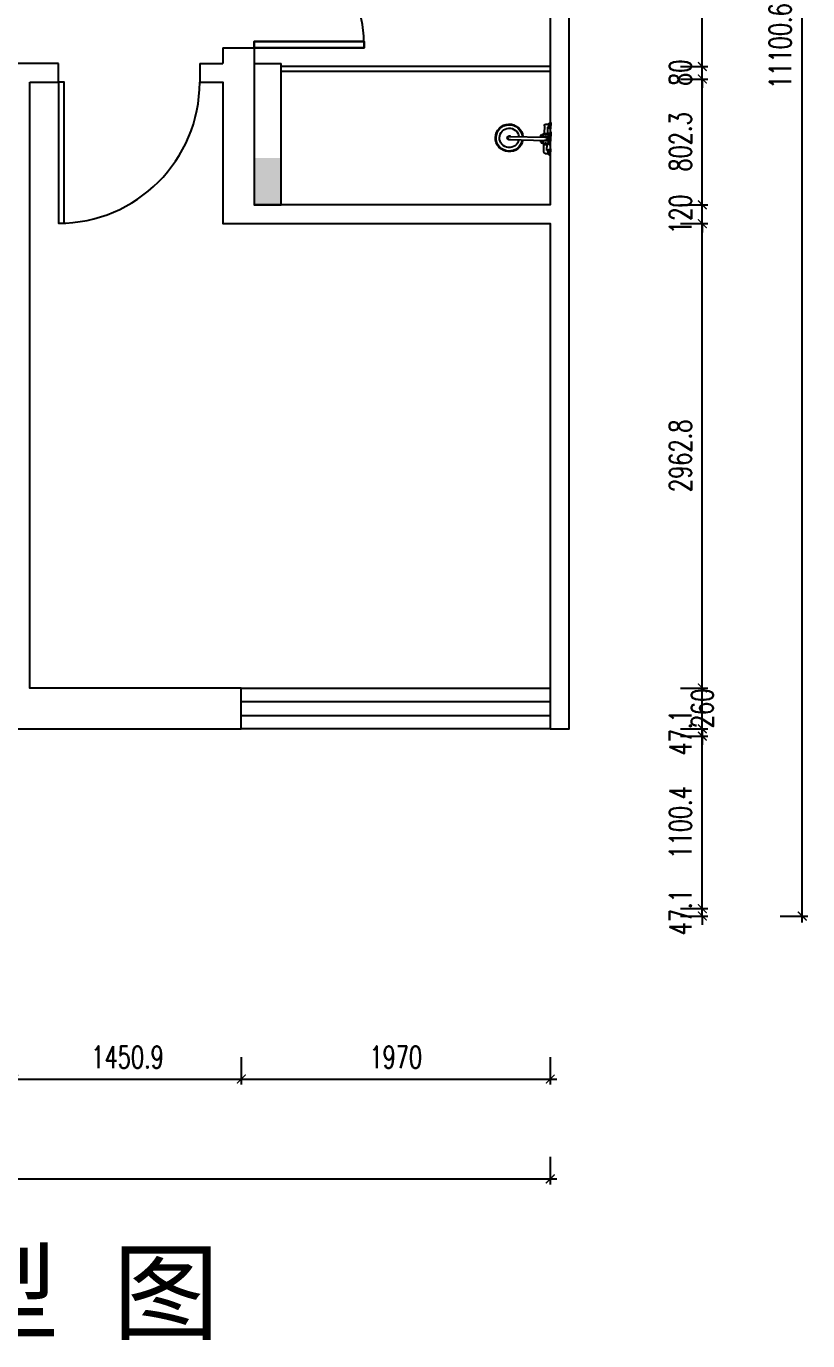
# Model space of a CAD drawing. Header units: millimetres. Extents: x 0 to 28210, y -30658 to 19950.
# Drawn here: x 13613 to 18597, y -30658 to -22272 of the extents above; entities that cross this region are included whole.
import ezdxf

# ---------------------------------------------------------------- set-up
doc = ezdxf.new("R2010")
doc.units = ezdxf.units.MM
doc.header["$LTSCALE"] = 10
doc.header["$MEASUREMENT"] = 0
for name, color, linetype in [('A1-建筑结构墙体', 255, 'ByLayer'), ('A16-建筑墙体填充', 250, 'ByLayer'), ('A2-建筑墙体', 255, 'ByLayer'), ('P-活动家具', 146, 'Continuous'), ('P11-平面尺寸标注', 1, 'ByLayer'), ('P4-平面窗', 1, 'ByLayer'), ('P7-平面门', 2, 'ByLayer'), ('T-图框', 1, 'ByLayer'), ('text', 7, 'ByLayer')]:
    doc.layers.add(name, color=color, linetype=linetype)
doc.styles.add('DIMTEXT', font='simplex.shx', dxfattribs={"width": 0.7, "bigfont": 'gbcbig.shx'})
doc.styles.get("Standard").update_dxf_attribs({"font": 'simplex.shx', "bigfont": 'gbcbig.shx'})
doc.dimstyles.new('Bim', dxfattribs={"dimscale": 25, "dimtxt": 2, "dimasz": 0.8, "dimexe": 0.5, "dimexo": 0.5, "dimgap": 1, "dimtad": 4, "dimdec": 4, "dimrnd": 1, "dimdsep": 46, "dimtxsty": 'DIMTEXT', "dimblk": 'ARCHTICK', "dimcen": 2.5, "dimdle": 0.6, "dimclrd": 1, "dimclre": 1, "dimclrt": 2, "dimadec": 0, "dimazin": 0, "dimtfac": 1, "dimtdec": 4, "dimtix": 1, "dimtmove": 2, "dimatfit": 3, "dimldrblk": 'ARCHTICK', "dimfxl": 0, "dimtolj": 1, "dimtzin": 0, "dimarcsym": 0})
doc.dimstyles.new('Kujiale', dxfattribs={"dimscale": 25, "dimtxt": 2, "dimasz": 0.8, "dimexe": 0.5, "dimexo": 0.5, "dimgap": 1, "dimtad": 1, "dimdec": 4, "dimrnd": 5, "dimdsep": 46, "dimtxsty": 'DIMTEXT', "dimblk": 'ARCHTICK', "dimcen": 2.5, "dimdle": 0.6, "dimclrd": 1, "dimclre": 1, "dimclrt": 2, "dimadec": 0, "dimazin": 0, "dimtfac": 1, "dimtdec": 4, "dimtix": 1, "dimtmove": 2, "dimatfit": 3, "dimldrblk": 'ARCHTICK', "dimfxl": 0, "dimtolj": 1, "dimtzin": 0, "dimarcsym": 0})

# ---------------------------------------------------------------- blocks, each defined once
blk = doc.blocks.new('_ArchTick')
at = {"layer": 'text', "color": 1, "const_width": 0.15}
blk.add_lwpolyline([(-0.5, -0.5), (0.5, 0.5)], dxfattribs=at)
blk = doc.blocks.new('*D114')
at = {"layer": 'Defpoints', "color": 0}
for p in [(8095.3, -29450.9), (16954.7, -29450.9), (16954.7, -29625.9)]:
    blk.add_point(p, dxfattribs=at)
at = {"layer": 'P11-平面尺寸标注', "color": 1, "lineweight": -2}
for p, q in [((8095.3, -29485.9), (8095.3, -29660.9)), ((16954.7, -29485.9), (16954.7, -29660.9)), ((8053.3, -29625.9), (16996.7, -29625.9))]:
    blk.add_line(p, q, dxfattribs=at)
at = {"layer": 'P11-平面尺寸标注', "color": 1, "lineweight": -2, "xscale": 56, "yscale": 56, "zscale": 56, "rotation": 180}
blk.add_blockref('_ArchTick', (8095.3, -29625.9), dxfattribs=at)
at = {"layer": 'P11-平面尺寸标注', "color": 1, "lineweight": -2, "xscale": 56, "yscale": 56, "zscale": 56}
blk.add_blockref('_ArchTick', (16954.7, -29625.9), dxfattribs=at)
at = {"layer": 'P11-平面尺寸标注', "color": 2, "insert": (12525, -29485.9), "char_height": 140, "attachment_point": 5, "style": 'DIMTEXT'}
blk.add_mtext('\\A1;8859.4', dxfattribs=at)
blk = doc.blocks.new('*D117')
at = {"layer": 'Defpoints', "color": 0}
for p in [(18386.7, -16848.3), (18561.7, -16848.3), (18386.7, -27948.9)]:
    blk.add_point(p, dxfattribs=at)
at = {"layer": 'P11-平面尺寸标注', "color": 1, "lineweight": -2}
for p, q in [((18421.7, -16848.3), (18596.7, -16848.3)), ((18561.7, -27990.9), (18561.7, -16806.3)), ((18421.7, -27948.9), (18596.7, -27948.9))]:
    blk.add_line(p, q, dxfattribs=at)
at = {"layer": 'P11-平面尺寸标注', "color": 1, "lineweight": -2, "xscale": 56, "yscale": 56, "zscale": 56}
for p, rotation in [((18561.7, -16848.3), 90), ((18561.7, -27948.9), 270)]:
    blk.add_blockref('_ArchTick', p, dxfattribs=dict(at, rotation=rotation))
at = {"layer": 'P11-平面尺寸标注', "color": 2, "insert": (18421.7, -22398.6), "char_height": 140, "attachment_point": 5, "rotation": 90, "style": 'DIMTEXT'}
blk.add_mtext('\\A1;11100.6', dxfattribs=at)
blk = doc.blocks.new('*D118')
at = {"layer": 'Defpoints', "color": 0}
for p in [(17749.7, -27901.8), (17924.7, -27901.8), (17749.7, -27948.9)]:
    blk.add_point(p, dxfattribs=at)
at = {"layer": 'P11-平面尺寸标注', "color": 1, "lineweight": -2}
for p, q in [((17784.7, -27901.8), (17959.7, -27901.8)), ((17924.7, -27901.8), (17924.7, -27845.8)), ((17924.7, -27948.9), (17924.7, -27901.8)), ((17784.7, -27948.9), (17959.7, -27948.9)), ((17924.7, -27948.9), (17924.7, -28004.9))]:
    blk.add_line(p, q, dxfattribs=at)
at = {"layer": 'P11-平面尺寸标注', "color": 1, "lineweight": -2, "xscale": 56, "yscale": 56, "zscale": 56}
for p, rotation in [((17924.7, -27901.8), 270), ((17924.7, -27948.9), 90)]:
    blk.add_blockref('_ArchTick', p, dxfattribs=dict(at, rotation=rotation))
at = {"layer": 'P11-平面尺寸标注', "color": 2, "insert": (17784.7, -27925.3), "char_height": 140, "attachment_point": 5, "rotation": 90, "style": 'DIMTEXT'}
blk.add_mtext('\\A1;47.1', dxfattribs=at)
blk = doc.blocks.new('*D119')
at = {"layer": 'Defpoints', "color": 0}
for p in [(17749.7, -26801.4), (17924.7, -26801.4), (17749.7, -27901.8)]:
    blk.add_point(p, dxfattribs=at)
at = {"layer": 'P11-平面尺寸标注', "color": 1, "lineweight": -2}
for p, q in [((17784.7, -26801.4), (17959.7, -26801.4)), ((17924.7, -27943.8), (17924.7, -26759.4)), ((17784.7, -27901.8), (17959.7, -27901.8))]:
    blk.add_line(p, q, dxfattribs=at)
at = {"layer": 'P11-平面尺寸标注', "color": 1, "lineweight": -2, "xscale": 56, "yscale": 56, "zscale": 56}
for p, rotation in [((17924.7, -26801.4), 90), ((17924.7, -27901.8), 270)]:
    blk.add_blockref('_ArchTick', p, dxfattribs=dict(at, rotation=rotation))
at = {"layer": 'P11-平面尺寸标注', "color": 2, "insert": (17784.7, -27351.6), "char_height": 140, "attachment_point": 5, "rotation": 90, "style": 'DIMTEXT'}
blk.add_mtext('\\A1;1100.4', dxfattribs=at)
blk = doc.blocks.new('*D120')
at = {"layer": 'Defpoints', "color": 0}
for p in [(17749.7, -26754.3), (17749.7, -26801.4), (17924.7, -26754.3)]:
    blk.add_point(p, dxfattribs=at)
at = {"layer": 'P11-平面尺寸标注', "color": 1, "lineweight": -2}
for p, q in [((17924.7, -26754.3), (17924.7, -26698.3)), ((17784.7, -26754.3), (17959.7, -26754.3)), ((17784.7, -26801.4), (17959.7, -26801.4)), ((17924.7, -26801.4), (17924.7, -26754.3)), ((17924.7, -26801.4), (17924.7, -26857.4))]:
    blk.add_line(p, q, dxfattribs=at)
at = {"layer": 'P11-平面尺寸标注', "color": 1, "lineweight": -2, "xscale": 56, "yscale": 56, "zscale": 56}
for p, rotation in [((17924.7, -26754.3), 270), ((17924.7, -26801.4), 90)]:
    blk.add_blockref('_ArchTick', p, dxfattribs=dict(at, rotation=rotation))
at = {"layer": 'P11-平面尺寸标注', "color": 2, "insert": (17784.7, -26777.8), "char_height": 140, "attachment_point": 5, "rotation": 90, "style": 'DIMTEXT'}
blk.add_mtext('\\A1;47.1', dxfattribs=at)
blk = doc.blocks.new('*D121')
at = {"layer": 'Defpoints', "color": 0}
for p in [(17749.7, -26494.3), (17924.7, -26494.3), (17749.7, -26754.3)]:
    blk.add_point(p, dxfattribs=at)
at = {"layer": 'P11-平面尺寸标注', "color": 1, "lineweight": -2}
for p, q in [((17784.7, -26494.3), (17959.7, -26494.3)), ((17924.7, -26494.3), (17924.7, -26438.3)), ((17924.7, -26754.3), (17924.7, -26494.3)), ((17784.7, -26754.3), (17959.7, -26754.3)), ((17924.7, -26754.3), (17924.7, -26810.3))]:
    blk.add_line(p, q, dxfattribs=at)
at = {"layer": 'P11-平面尺寸标注', "color": 1, "lineweight": -2, "xscale": 56, "yscale": 56, "zscale": 56}
for p, rotation in [((17924.7, -26494.3), 270), ((17924.7, -26754.3), 90)]:
    blk.add_blockref('_ArchTick', p, dxfattribs=dict(at, rotation=rotation))
at = {"layer": 'P11-平面尺寸标注', "color": 2, "insert": (17924.7, -26624.3), "char_height": 140, "attachment_point": 5, "rotation": 90, "style": 'DIMTEXT'}
blk.add_mtext('\\A1;260', dxfattribs=at)
blk = doc.blocks.new('*D122')
at = {"layer": 'Defpoints', "color": 0}
for p in [(17749.7, -23531.4), (17924.7, -23531.4), (17749.7, -26494.3)]:
    blk.add_point(p, dxfattribs=at)
at = {"layer": 'P11-平面尺寸标注', "color": 1, "lineweight": -2}
for p, q in [((17784.7, -23531.4), (17959.7, -23531.4)), ((17924.7, -26536.3), (17924.7, -23489.4)), ((17784.7, -26494.3), (17959.7, -26494.3))]:
    blk.add_line(p, q, dxfattribs=at)
at = {"layer": 'P11-平面尺寸标注', "color": 1, "lineweight": -2, "xscale": 56, "yscale": 56, "zscale": 56}
for p, rotation in [((17924.7, -23531.4), 90), ((17924.7, -26494.3), 270)]:
    blk.add_blockref('_ArchTick', p, dxfattribs=dict(at, rotation=rotation))
at = {"layer": 'P11-平面尺寸标注', "color": 2, "insert": (17784.7, -25012.8), "char_height": 140, "attachment_point": 5, "rotation": 90, "style": 'DIMTEXT'}
blk.add_mtext('\\A1;2962.8', dxfattribs=at)
blk = doc.blocks.new('*D123')
at = {"layer": 'Defpoints', "color": 0}
for p in [(17749.7, -23411.4), (17924.7, -23411.4), (17749.7, -23531.4)]:
    blk.add_point(p, dxfattribs=at)
at = {"layer": 'P11-平面尺寸标注', "color": 1, "lineweight": -2}
for p, q in [((17924.7, -23411.4), (17924.7, -23355.4)), ((17784.7, -23411.4), (17959.7, -23411.4)), ((17924.7, -23531.4), (17924.7, -23411.4)), ((17784.7, -23531.4), (17959.7, -23531.4)), ((17924.7, -23531.4), (17924.7, -23587.4))]:
    blk.add_line(p, q, dxfattribs=at)
at = {"layer": 'P11-平面尺寸标注', "color": 1, "lineweight": -2, "xscale": 56, "yscale": 56, "zscale": 56}
for p, rotation in [((17924.7, -23411.4), 270), ((17924.7, -23531.4), 90)]:
    blk.add_blockref('_ArchTick', p, dxfattribs=dict(at, rotation=rotation))
at = {"layer": 'P11-平面尺寸标注', "color": 2, "insert": (17784.7, -23471.4), "char_height": 140, "attachment_point": 5, "rotation": 90, "style": 'DIMTEXT'}
blk.add_mtext('\\A1;120', dxfattribs=at)
blk = doc.blocks.new('*D124')
at = {"layer": 'Defpoints', "color": 0}
for p in [(17749.7, -22609.1), (17924.7, -22609.1), (17749.7, -23411.4)]:
    blk.add_point(p, dxfattribs=at)
at = {"layer": 'P11-平面尺寸标注', "color": 1, "lineweight": -2}
for p, q in [((17784.7, -22609.1), (17959.7, -22609.1)), ((17924.7, -23453.4), (17924.7, -22567.1)), ((17784.7, -23411.4), (17959.7, -23411.4))]:
    blk.add_line(p, q, dxfattribs=at)
at = {"layer": 'P11-平面尺寸标注', "color": 1, "lineweight": -2, "xscale": 56, "yscale": 56, "zscale": 56}
for p, rotation in [((17924.7, -22609.1), 90), ((17924.7, -23411.4), 270)]:
    blk.add_blockref('_ArchTick', p, dxfattribs=dict(at, rotation=rotation))
at = {"layer": 'P11-平面尺寸标注', "color": 2, "insert": (17784.7, -23010.3), "char_height": 140, "attachment_point": 5, "rotation": 90, "style": 'DIMTEXT'}
blk.add_mtext('\\A1;802.3', dxfattribs=at)
blk = doc.blocks.new('*D125')
at = {"layer": 'Defpoints', "color": 0}
for p in [(17749.7, -22529.1), (17924.7, -22529.1), (17749.7, -22609.1)]:
    blk.add_point(p, dxfattribs=at)
at = {"layer": 'P11-平面尺寸标注', "color": 1, "lineweight": -2}
for p, q in [((17924.7, -22529.1), (17924.7, -22473.1)), ((17784.7, -22529.1), (17959.7, -22529.1)), ((17924.7, -22609.1), (17924.7, -22529.1)), ((17784.7, -22609.1), (17959.7, -22609.1)), ((17924.7, -22609.1), (17924.7, -22665.1))]:
    blk.add_line(p, q, dxfattribs=at)
at = {"layer": 'P11-平面尺寸标注', "color": 1, "lineweight": -2, "xscale": 56, "yscale": 56, "zscale": 56}
for p, rotation in [((17924.7, -22529.1), 270), ((17924.7, -22609.1), 90)]:
    blk.add_blockref('_ArchTick', p, dxfattribs=dict(at, rotation=rotation))
at = {"layer": 'P11-平面尺寸标注', "color": 2, "insert": (17784.7, -22569.1), "char_height": 140, "attachment_point": 5, "rotation": 90, "style": 'DIMTEXT'}
blk.add_mtext('\\A1;80', dxfattribs=at)
blk = doc.blocks.new('*D126')
at = {"layer": 'Defpoints', "color": 0}
for p in [(17749.7, -21241), (17924.7, -21241), (17749.7, -22529.1)]:
    blk.add_point(p, dxfattribs=at)
at = {"layer": 'P11-平面尺寸标注', "color": 1, "lineweight": -2}
for p, q in [((17924.7, -22571.1), (17924.7, -21199)), ((17784.7, -21241), (17959.7, -21241)), ((17784.7, -22529.1), (17959.7, -22529.1))]:
    blk.add_line(p, q, dxfattribs=at)
at = {"layer": 'P11-平面尺寸标注', "color": 1, "lineweight": -2, "xscale": 56, "yscale": 56, "zscale": 56}
for p, rotation in [((17924.7, -21241), 90), ((17924.7, -22529.1), 270)]:
    blk.add_blockref('_ArchTick', p, dxfattribs=dict(at, rotation=rotation))
at = {"layer": 'P11-平面尺寸标注', "color": 2, "insert": (17784.7, -21885), "char_height": 140, "attachment_point": 5, "rotation": 90, "style": 'DIMTEXT'}
blk.add_mtext('\\A1;1288.1', dxfattribs=at)
blk = doc.blocks.new('*D176')
at = {"layer": 'Defpoints', "color": 0}
for p in [(13533.9, -28813.9), (14984.7, -28813.9), (14984.7, -28988.9)]:
    blk.add_point(p, dxfattribs=at)
at = {"layer": 'P11-平面尺寸标注', "color": 1, "lineweight": -2}
for p, q in [((13533.9, -28848.9), (13533.9, -29023.9)), ((14984.7, -28848.9), (14984.7, -29023.9)), ((13491.9, -28988.9), (15026.7, -28988.9))]:
    blk.add_line(p, q, dxfattribs=at)
at = {"layer": 'P11-平面尺寸标注', "color": 1, "lineweight": -2, "xscale": 56, "yscale": 56, "zscale": 56, "rotation": 180}
blk.add_blockref('_ArchTick', (13533.9, -28988.9), dxfattribs=at)
at = {"layer": 'P11-平面尺寸标注', "color": 1, "lineweight": -2, "xscale": 56, "yscale": 56, "zscale": 56}
blk.add_blockref('_ArchTick', (14984.7, -28988.9), dxfattribs=at)
at = {"layer": 'P11-平面尺寸标注', "color": 2, "insert": (14259.3, -28848.9), "char_height": 140, "attachment_point": 5, "style": 'DIMTEXT'}
blk.add_mtext('\\A1;1450.9', dxfattribs=at)
blk = doc.blocks.new('*D177')
at = {"layer": 'Defpoints', "color": 0}
for p in [(14984.7, -28813.9), (16954.7, -28813.9), (16954.7, -28988.9)]:
    blk.add_point(p, dxfattribs=at)
at = {"layer": 'P11-平面尺寸标注', "color": 1, "lineweight": -2}
for p, q in [((14984.7, -28848.9), (14984.7, -29023.9)), ((16954.7, -28848.9), (16954.7, -29023.9)), ((14942.7, -28988.9), (16996.7, -28988.9))]:
    blk.add_line(p, q, dxfattribs=at)
at = {"layer": 'P11-平面尺寸标注', "color": 1, "lineweight": -2, "xscale": 56, "yscale": 56, "zscale": 56, "rotation": 180}
blk.add_blockref('_ArchTick', (14984.7, -28988.9), dxfattribs=at)
at = {"layer": 'P11-平面尺寸标注', "color": 1, "lineweight": -2, "xscale": 56, "yscale": 56, "zscale": 56}
blk.add_blockref('_ArchTick', (16954.7, -28988.9), dxfattribs=at)
at = {"layer": 'P11-平面尺寸标注', "color": 2, "insert": (15969.7, -28848.9), "char_height": 140, "attachment_point": 5, "style": 'DIMTEXT'}
blk.add_mtext('\\A1;1970', dxfattribs=at)
blk = doc.blocks.new('GFH')
for p, q in [((70254, 27946), (70252, 27946)), ((70252, 27895), (70252, 27946)), ((70254, 27895), (70252, 27895)), ((70261, 27921), (70261, 27936)), ((70261, 27921), (70261, 27905)), ((70264, 27939), (70267, 27939)), ((70264, 27930), (70267, 27930)), ((70264, 27910), (70267, 27910)), ((70264, 27902), (70267, 27902)), ((70270, 27905), (70270, 27936)), ((70292, 27933), (70270, 27933)), ((70279, 27908), (70270, 27908)), ((70270, 27905), (70270, 27908)), ((70279, 27908), (70279, 27858)), ((70304, 27920), (70304, 27858)), ((70252, 27873), (70252, 27854)), ((70254, 27873), (70252, 27873)), ((70252, 27854), (70252, 27816)), ((70254, 27841), (70252, 27841)), ((70252, 27777), (70252, 27816)), ((70254, 27790), (70252, 27790)), ((70254, 27854), (70254, 27873)), ((70254, 27827), (70254, 27855)), ((70254, 27816), (70254, 27854)), ((70254, 27816), (70254, 27777)), ((70254, 27805), (70254, 27777)), ((70261, 27827), (70261, 27867)), ((70265, 27848), (70261, 27848)), ((70261, 27816), (70261, 27831)), ((70261, 27816), (70261, 27801)), ((70261, 27805), (70261, 27765)), ((70265, 27784), (70261, 27784)), ((70264, 27834), (70267, 27834)), ((70264, 27826), (70267, 27826)), ((70264, 27805), (70267, 27805)), ((70264, 27797), (70267, 27797)), ((70265, 27848), (70265, 27834)), ((70265, 27784), (70265, 27797)), ((70275, 27854), (70270, 27854)), ((70270, 27800), (70270, 27854)), ((70270, 27815), (70270, 27851)), ((70270, 27832), (70270, 27777)), ((70270, 27800), (70270, 27831)), ((70270, 27816), (70270, 27781)), ((70270, 27800), (70270, 27803)), ((70276, 27855), (70276, 27853)), ((70276, 27776), (70276, 27779)), ((70304, 27858), (70279, 27858)), ((70280, 27831), (70279, 27828)), ((70280, 27800), (70279, 27803)), ((70280, 27831), (70303, 27831)), ((70280, 27800), (70303, 27800)), ((70582, 27828), (70292, 27828)), ((70582, 27803), (70292, 27803)), ((70303, 27831), (70304, 27828)), ((70303, 27800), (70304, 27803)), ((70307, 27855), (70307, 27853)), ((70307, 27776), (70307, 27779)), ((70313, 27854), (70308, 27854)), ((70313, 27828), (70313, 27854)), ((70313, 27803), (70313, 27777)), ((70327, 27848), (70318, 27848)), ((70318, 27828), (70318, 27848)), ((70318, 27803), (70318, 27784)), ((70327, 27784), (70318, 27784)), ((70327, 27828), (70327, 27848)), ((70331, 27844), (70327, 27844)), ((70327, 27803), (70327, 27784)), ((70331, 27787), (70327, 27787)), ((70331, 27828), (70331, 27844)), ((70331, 27803), (70331, 27787)), ((70252, 27759), (70252, 27777)), ((70254, 27759), (70252, 27759)), ((70254, 27736), (70252, 27736)), ((70252, 27736), (70252, 27685)), ((70254, 27685), (70252, 27685)), ((70254, 27777), (70254, 27759)), ((70261, 27710), (70261, 27726)), ((70261, 27710), (70261, 27695)), ((70264, 27729), (70267, 27729)), ((70264, 27721), (70267, 27721)), ((70264, 27701), (70267, 27701)), ((70264, 27692), (70267, 27692)), ((70275, 27777), (70270, 27777)), ((70270, 27726), (70270, 27723)), ((70270, 27726), (70270, 27695)), ((70279, 27724), (70270, 27724)), ((70292, 27698), (70270, 27698)), ((70279, 27773), (70279, 27770)), ((70304, 27773), (70279, 27773)), ((70279, 27724), (70279, 27773)), ((70304, 27770), (70279, 27770)), ((70304, 27773), (70304, 27770)), ((70304, 27711), (70304, 27773)), ((70313, 27777), (70308, 27777))]:
    blk.add_line(p, q)
for centre, radius, start, end in [((70265, 27949), 10.8, 197.3533, 256.5722), ((70265, 27892), 10.8, 106.8271, 162.6467), ((70264, 27936), 3.18, 90, 180), ((70273, 27939), 12.3, 188.8554, 222.0572), ((70278, 27920), 17.9, 145.3074, 214.6926), ((70273, 27902), 12, 137.4465, 171.0203), ((70264, 27905), 3.18, 180, 270), ((70267, 27936), 3.18, 0, 90), ((70258, 27939), 12.3, 317.9428, 351.1446), ((70252, 27920), 17.9, 325.3074, 34.6926), ((70258, 27902), 12, 8.9797, 42.5535), ((70267, 27905), 3.18, 270, 0), ((70292, 27920), 12.7, 0, 90), ((70582, 27816), 110, 186.658, 173.342), ((70582, 27816), 105, 186.9621, 173.0379), ((70582, 27816), 77.8, 189.3965, 170.6035), ((70262, 27874), 8.05, 192.8097, 259.2533), ((70265, 27844), 10.8, 197.3533, 248.3459), ((70265, 27787), 10.8, 111.6541, 162.6467), ((70264, 27831), 3.18, 90, 180), ((70273, 27834), 12.3, 188.8554, 222.0572), ((70278, 27815), 17.9, 145.3074, 214.6926), ((70273, 27797), 12, 137.4465, 171.0203), ((70264, 27800), 3.18, 180, 270), ((70254, 27861), 17.3, 309.5642, 336.1545), ((70254, 27770), 17.3, 23.8455, 50.4358), ((70267, 27831), 3.18, 0, 90), ((70258, 27834), 12.3, 317.9428, 351.1446), ((70252, 27815), 17.9, 325.3074, 34.6926), ((70258, 27797), 12, 8.9797, 42.5535), ((70267, 27800), 3.18, 270, 0), ((70291, 27873), 25.5, 228.6473, 311.3527), ((70291, 27758), 25.5, 48.6473, 131.3527), ((70279, 27855), 3.18, 90, 180), ((70292, 27816), 15.3, 56.2793, 303.7207), ((70292, 27816), 12.7, 90, 270), ((70304, 27855), 3.18, 0, 90), ((70329, 27861), 17.3, 203.8455, 230.4358), ((70329, 27770), 17.3, 129.5642, 156.1545), ((70582, 27816), 15.9, 233.1301, 126.8699), ((70582, 27816), 12.7, 270, 90), ((70262, 27757), 8.05, 100.7467, 167.1903), ((70265, 27739), 10.8, 197.3533, 253.1729), ((70265, 27682), 10.8, 103.4278, 162.6467), ((70264, 27726), 3.18, 90, 180), ((70273, 27729), 12, 188.9797, 222.5535), ((70278, 27711), 17.9, 145.3074, 214.6926), ((70273, 27692), 12.3, 137.9428, 171.1446), ((70264, 27695), 3.18, 180, 270), ((70267, 27726), 3.18, 0, 90), ((70258, 27729), 12, 317.4465, 351.0203), ((70252, 27711), 17.9, 325.3074, 34.6926), ((70258, 27692), 12.3, 8.8554, 42.0572), ((70267, 27695), 3.18, 270, 0), ((70279, 27776), 3.18, 180, 270), ((70292, 27711), 12.7, 270, 0), ((70304, 27776), 3.18, 270, 0)]:
    blk.add_arc(centre, radius, start, end)

msp = doc.modelspace()

# ---------------------------------------------------------------- hatches: boundary and pattern name
at = {"layer": 'A16-建筑墙体填充'}
msp.add_hatch(color=256, dxfattribs=at).paths.add_polyline_path([(15067.35352, -23411.43395), (15238.48438, -23411.43395), (15238.48438, -23111.74645), (15067.35352, -23111.74645)])

# ---------------------------------------------------------------- linework, layer by layer
at = {"linetype": 'Continuous'}
for p, q in [((14867.35352, -22409.0902), (15067.35352, -22409.0902)), ((14867.35352, -22409.0902), (14867.35352, -22509.0902)), ((15067.35352, -22409.0902), (15067.35352, -23411.43297)), ((14719.11133, -22509.0902), (14867.35352, -22509.0902)), ((15067.35352, -22509.0902), (15238.48438, -22509.0902))]:
    msp.add_line(p, q, dxfattribs=at)
msp.add_lwpolyline([(15067.35352, -22369.0902), (15767.35352, -22369.0902), (15767.35352, -22409.0902), (15067.35352, -22409.0902), (15067.35352, -22369.0902)], dxfattribs=at)
at = {"layer": 'A1-建筑结构墙体'}
for points in [[(14719.11133, -22509.0902), (14719.11133, -22629.0902), (14867.35352, -22629.0902), (14867.35352, -22629.0902)], [(15067.35352, -23411.43395), (15238.48438, -23411.43395), (15238.48438, -22509.0902)]]:
    msp.add_lwpolyline(points, dxfattribs=at)
at = {"layer": 'A2-建筑墙体'}
for p, q in [((13819.11133, -22509.0902), (13336.88477, -22509.0902)), ((13819.11133, -22629.0902), (13819.11133, -22509.0902)), ((13636.88477, -22629.0902), (13636.88574, -22629.0902)), ((13636.88574, -22629.0902), (13819.11133, -22629.0902))]:
    msp.add_line(p, q, dxfattribs=at)
for points in [[(17074.7168, -22569.0902), (17074.7168, -22569.0902), (17074.7168, -22569.0902), (17074.7168, -22569.0902), (17074.7168, -20991.32457), (17074.7168, -20991.32457), (17074.7168, -20990.9652)], [(16954.7168, -21240.9652), (16954.7168, -21240.96422), (16954.7168, -21240.96422), (16954.7168, -23411.43297), (15067.35352, -23411.43297), (15067.35352, -23411.43297), (15067.35352, -23411.43395)], [(13533.85742, -26754.26598), (13533.85742, -26754.26647), (14984.7168, -26754.26647), (14984.7168, -26494.26647), (13636.88477, -26494.26647), (13636.88477, -22629.0902), (13636.88477, -22629.0902), (13636.88477, -22629.0902)], [(14867.35352, -22629.0902), (14867.35352, -22629.0902), (14867.35352, -22629.0902), (14867.35352, -23531.31481), (14867.4541, -23531.37243), (14867.35352, -23531.43395), (14867.35352, -23531.43395), (14867.35352, -23531.43395)], [(17074.7168, -23471.43395), (17074.7168, -23471.43395), (17074.7168, -23471.43395), (17074.7168, -23471.43297), (17074.7168, -22569.0902), (17074.7168, -22569.0902), (17074.7168, -22569.0902)], [(17074.7168, -26754.26598), (17074.7168, -26754.26598), (17074.7168, -26754.26598), (17074.56055, -26753.92516), (17074.7168, -26753.89), (17074.7168, -23471.43297), (17074.7168, -23471.43297), (17074.7168, -23471.43395)], [(14867.35352, -23531.43395), (14867.6377, -23531.43297), (14867.6377, -23531.43297), (16954.71484, -23531.43297), (16954.7168, -23531.43395), (16954.7168, -23531.43395), (16954.7168, -23531.43395)], [(16954.7168, -23531.43395), (16954.7168, -23531.43395), (16954.7168, -23531.43395), (16954.7168, -26494.26647), (16954.7168, -26494.26598), (16954.7168, -26494.26598), (16954.7168, -26494.26598)], [(16954.7168, -26494.26598), (16954.875, -26494.60729), (16954.7168, -26494.64245), (16954.7168, -26754.26647), (17074.71484, -26754.26647), (17074.7168, -26754.26598)]]:
    msp.add_lwpolyline(points, dxfattribs=at)
at = {"layer": 'A2-建筑墙体', "color": 4}
for points in [[(16954.7168, -22529.0902), (16954.71875, -22529.0902), (16954.71875, -22529.0902), (15238.48438, -22529.0902)], [(15238.48438, -22559.0902), (16954.7168, -22559.0902)]]:
    msp.add_lwpolyline(points, dxfattribs=at)
at = {"layer": 'P4-平面窗'}
for p, q in [((14984.7168, -26580.06579), (16954.7168, -26580.06579)), ((14984.7168, -26668.46618), (16954.7168, -26668.46618))]:
    msp.add_line(p, q, dxfattribs=at)
msp.add_lwpolyline([(14984.7168, -26494.26598), (16954.7168, -26494.26598), (16954.7168, -26754.26598), (14984.7168, -26754.26598), (14984.7168, -26494.26598)], dxfattribs=at)
at = {"layer": 'P7-平面门', "color": 2}
msp.add_lwpolyline([(15067.35352, -22409.0902), (15767.35352, -22409.0902), (15767.35352, -22369.0902), (15067.35352, -22369.0902)], close=True, dxfattribs=at)
msp.add_lwpolyline([(13819.11133, -22629.0902), (13819.11133, -23529.0902), (13854.11133, -23529.0902), (13854.11133, -22629.0902), (13819.11133, -22629.0902)], dxfattribs=at)
at = {"layer": 'P7-平面门', "color": 1}
for centre, radius, start, end in [((15029.12981, -22384.0902), 738.64689, 358.060415452, 87.033717335), ((13819.11133, -22629.0902), 900, 270, 0)]:
    msp.add_arc(centre, radius, start, end, dxfattribs=at)

# ---------------------------------------------------------------- block references
at = {"layer": 'P-活动家具', "linetype": 'Continuous', "xscale": -0.800000000002928, "yscale": 0.8000000000029104, "zscale": 0.8000000000029103, "rotation": 358.6129726790203}
msp.add_blockref('GFH', (72603.64938, -46597.54447), dxfattribs=at)

# ---------------------------------------------------------------- texts
at = {"layer": 'T-图框', "insert": (12460, -30378.85582), "char_height": 500, "width": 7920.5128974, "attachment_point": 5}
msp.add_mtext('{\\fSimHei|b0|i0|c134|p49;平 面 户 型 图}', dxfattribs=at)

# ---------------------------------------------------------------- dimensions: what is measured, and where the dimension line sits
at = {"layer": 'P11-平面尺寸标注'}
for p1, p2, text, dimstyle, picture, middle in [((18386.7168, -27948.85582), (18386.7168, -16848.28942), '11100.6', 'Kujiale', '*D117', (18421.7168, -22398.57262)), ((17749.7168, -22529.0902), (17749.7168, -21240.9652), '1288.1', 'Kujiale', '*D126', (17784.7168, -21885.0277)), ((17749.7168, -22609.0902), (17749.7168, -22529.0902), '80', 'Kujiale', '*D125', (17784.7168, -22569.0902)), ((17749.7168, -23411.43395), (17749.7168, -22609.0902), '802.3', 'Kujiale', '*D124', (17784.7168, -23010.26207)), ((17749.7168, -23531.43395), (17749.7168, -23411.43395), '120', 'Kujiale', '*D123', (17784.7168, -23471.43395)), ((17749.7168, -26494.26598), (17749.7168, -23531.43395), '2962.8', 'Kujiale', '*D122', (17784.7168, -25012.84997)), ((17749.7168, -26754.26598), (17749.7168, -26494.26598), '260', 'Bim', '*D121', (17924.7168, -26624.26598)), ((17749.7168, -26801.36559), (17749.7168, -26754.26598), '47.1', 'Kujiale', '*D120', (17784.7168, -26777.81579)), ((17749.7168, -27901.75622), (17749.7168, -26801.36559), '1100.4', 'Kujiale', '*D119', (17784.7168, -27351.5609)), ((17749.7168, -27948.85582), (17749.7168, -27901.75622), '47.1', 'Kujiale', '*D118', (17784.7168, -27925.30602)), ((13533.85742, -28813.85582), (14984.7168, -28813.85582), '1450.9', 'Kujiale', '*D176', (14259.28711, -28848.85582)), ((14984.7168, -28813.85582), (16954.7168, -28813.85582), '1970', 'Kujiale', '*D177', (15969.7168, -28848.85582)), ((8095.2832, -29450.85582), (16954.7168, -29450.85582), '8859.4', 'Kujiale', '*D114', (12525, -29485.85582))]:
    dim = msp.add_aligned_dim(p1=p1, p2=p2, distance=-175, text=text, dimstyle=dimstyle, override={"dimscale": 70}, dxfattribs=at)
    dim.commit()
    dim.dimension.update_dxf_attribs({"geometry": picture, "text_midpoint": middle})

doc.saveas('drawing.dxf')
